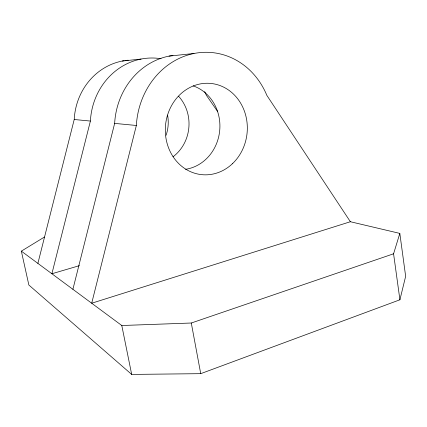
<?xml version="1.0" encoding="UTF-8"?>
<svg xmlns="http://www.w3.org/2000/svg" width="427" height="427" viewBox="0 0 427 427"><rect width="100%" height="100%" fill="white"/><g stroke="black" fill="none" stroke-linecap="round" stroke-linejoin="round"><path stroke-width="0.64" d="M44.424 237.044L21.35 251.14L28.855 285.022L131.681 374.42L200.727 373.668L399.912 299.786L405.65 276.306L399.821 233.398L350.386 221.73L91.698 303.229L136.352 125.479A76.422 68.341 -84.4 0 1 192.182 53.882A76.422 68.341 -84.4 0 1 266.854 95.37L350.386 221.73M37.886 263.384L74.218 119.501A62.358 58.093 -86.4 0 1 124.257 60.687M161.022 58.734A66.041 60.88 -85.7 0 0 90.401 121.06L51.897 273.755L79.401 265.663M72.9 289.309L114.649 123.392A71.533 64.899 -84.9 0 1 172.956 55.473M399.912 299.786L393.577 253.793L399.821 233.398M21.35 251.14L121.791 325.513L191.291 323.015L393.577 253.793M122.287 61.04L141.033 59.065M169.033 56.118L194.013 53.492M74.218 119.501L90.401 121.06M114.649 123.392L136.352 125.479M217.69 111.612L206.326 95.189A66.041 60.88 -85.7 0 0 204.645 91.624M121.791 325.513L131.681 374.42M191.291 323.015L200.727 373.668M193.148 85.87A42.903 38.905 -84.9 0 1 219.724 130.352A42.903 38.905 -84.9 0 1 185.574 169.3M178.598 96.267A39.61 36.498 -85.6 0 1 173.031 156.784M167.597 115.109A37.4 34.833 -86.3 0 1 166.082 135.284M125.586 60.495A62.358 58.093 -86.4 0 1 128.255 60.207M232.496 163.653A45.833 40.965 -84.4 0 0 220.578 85.779A45.833 40.965 -84.4 0 0 165.884 137.713A45.833 40.965 -84.4 0 0 232.496 163.653"/></g></svg>
